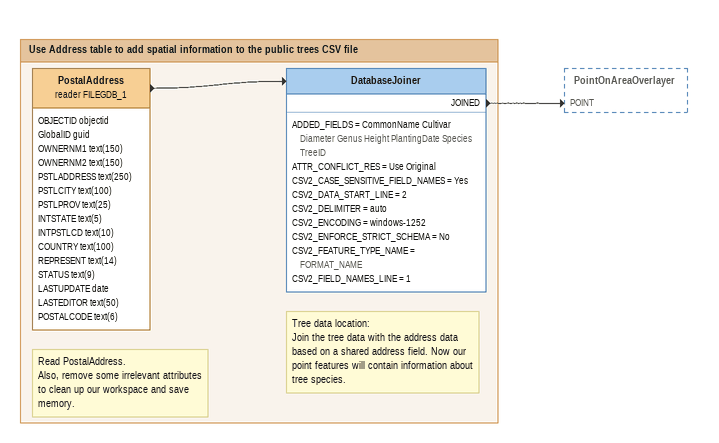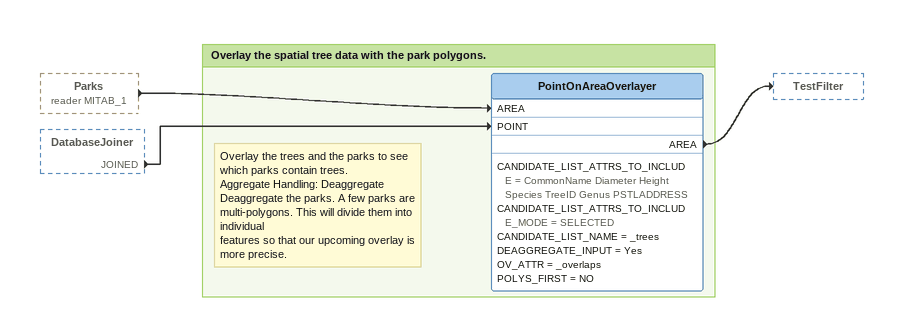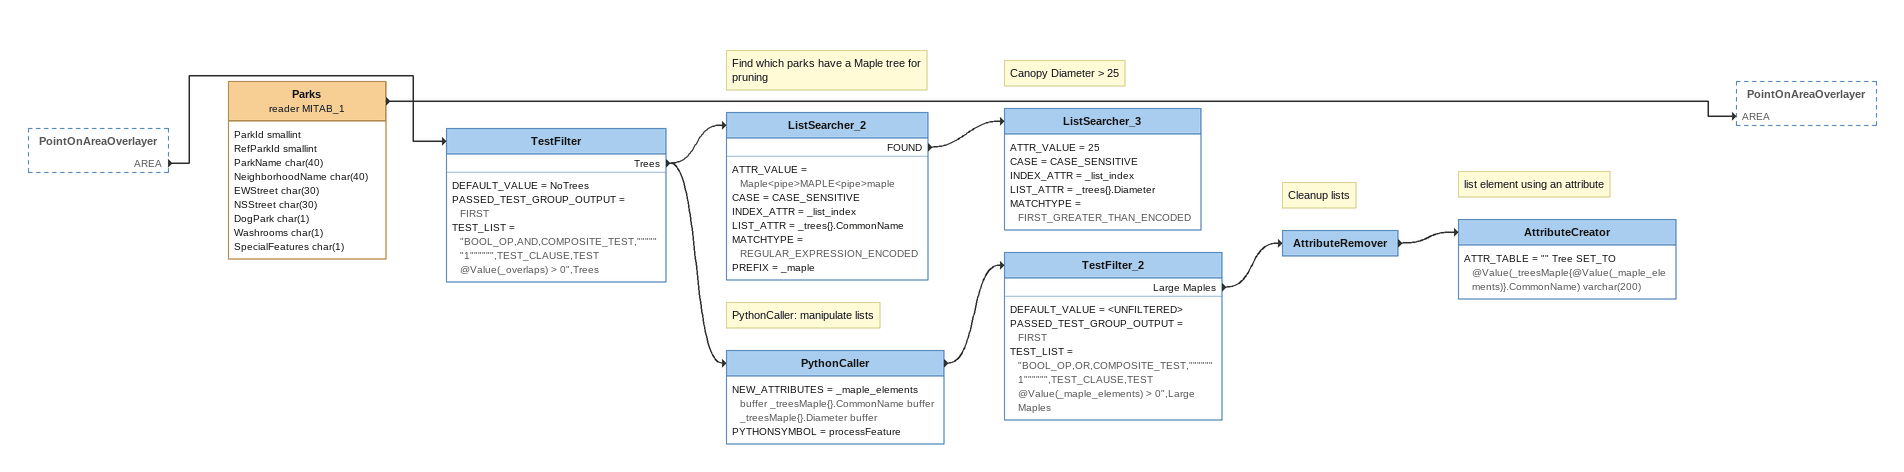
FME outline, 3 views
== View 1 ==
Bookmark: Use Address table to add spatial information to the public trees CSV file
Note: Read PostalAddress. / Also, remove some irrelevant attributes / to clean up our workspace and save / memory.
PostalAddress (reader FILEGDB_1)
    attributes: OBJECTID objectid, GlobalID guid, OWNERNM1 text(150), OWNERNM2 text(150), PSTLADDRESS text(250), PSTLCITY text(100), PSTLPROV text(25), INTSTATE text(5), INTPSTLCD text(10), COUNTRY text(100), REPRESENT text(14), STATUS text(9), LASTUPDATE date, LASTEDITOR text(50), POSTALCODE text(6)
    -> DatabaseJoiner
Note: Tree data location: / Join the tree data with the address data based on a shared address field. Now our point features will contain information about tree species.
DatabaseJoiner
    ADDED_FIELDS = CommonName Cultivar Diameter Genus Height PlantingDate Species TreeID
    ATTR_CONFLICT_RES = Use Original
    CSV2_CASE_SENSITIVE_FIELD_NAMES = Yes
    CSV2_DATA_START_LINE = 2
    CSV2_DELIMITER = auto
    CSV2_ENCODING = windows-1252
    CSV2_ENFORCE_STRICT_SCHEMA = No
    CSV2_FEATURE_TYPE_NAME = FORMAT_NAME
    CSV2_FIELD_NAMES_LINE = 1
    JOINED -> PointOnAreaOverlayer [POINT]

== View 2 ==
Parks (reader MITAB_1) [outside]
    -> PointOnAreaOverlayer [AREA]
DatabaseJoiner [outside]
    JOINED -> PointOnAreaOverlayer [POINT]

Bookmark: Overlay the spatial tree data with the park polygons.
Note: Overlay the trees and the parks to see which parks contain trees. / Aggregate Handling: Deaggregate / Deaggregate the parks. A few parks are multi-polygons. This will divide them into individual / features so that our upcoming overlay is more precise.
PointOnAreaOverlayer
    CANDIDATE_LIST_ATTRS_TO_INCLUDE = CommonName Diameter Height Species TreeID Genus PSTLADDRESS
    CANDIDATE_LIST_ATTRS_TO_INCLUDE_MODE = SELECTED
    CANDIDATE_LIST_NAME = _trees
    DEAGGREGATE_INPUT = Yes
    OV_ATTR = _overlaps
    POLYS_FIRST = NO
    AREA -> TestFilter

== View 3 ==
PointOnAreaOverlayer [outside]
    AREA -> TestFilter
Parks (reader MITAB_1)
    attributes: ParkId smallint, RefParkId smallint, ParkName char(40), NeighborhoodName char(40), EWStreet char(30), NSStreet char(30), DogPark char(1), Washrooms char(1), SpecialFeatures char(1)
    -> PointOnAreaOverlayer [AREA]
TestFilter
    DEFAULT_VALUE = NoTrees
    PASSED_TEST_GROUP_OUTPUT = FIRST
    TEST_LIST = "BOOL_OP,AND,COMPOSITE_TEST,""""""1"""""",TEST_CLAUSE,TEST @Value(_overlaps) > 0",Trees
    Trees -> ListSearcher_2
    Trees -> PythonCaller
Note: Find which parks have a Maple tree for pruning
ListSearcher_2
    ATTR_VALUE = Maple<pipe>MAPLE<pipe>maple
    CASE = CASE_SENSITIVE
    INDEX_ATTR = _list_index
    LIST_ATTR = _trees{}.CommonName
    MATCHTYPE = REGULAR_EXPRESSION_ENCODED
    PREFIX = _maple
    FOUND -> ListSearcher_3
Note: Canopy Diameter > 25
ListSearcher_3
    ATTR_VALUE = 25
    CASE = CASE_SENSITIVE
    INDEX_ATTR = _list_index
    LIST_ATTR = _trees{}.Diameter
    MATCHTYPE = FIRST_GREATER_THAN_ENCODED
Note: PythonCaller: manipulate lists
PythonCaller
    NEW_ATTRIBUTES = _maple_elements buffer _treesMaple{}.CommonName buffer _treesMaple{}.Diameter buffer
    PYTHONSYMBOL = processFeature
    -> TestFilter_2
TestFilter_2
    DEFAULT_VALUE = <UNFILTERED>
    PASSED_TEST_GROUP_OUTPUT = FIRST
    TEST_LIST = "BOOL_OP,OR,COMPOSITE_TEST,""""""1"""""",TEST_CLAUSE,TEST @Value(_maple_elements) > 0",Large Maples
    Large Maples -> AttributeRemover
Note: Cleanup lists
AttributeRemover
    -> AttributeCreator
Note: list element using an attribute
AttributeCreator
    ATTR_TABLE = "" Tree SET_TO @Value(_treesMaple{@Value(_maple_elements)}.CommonName) varchar(200)
